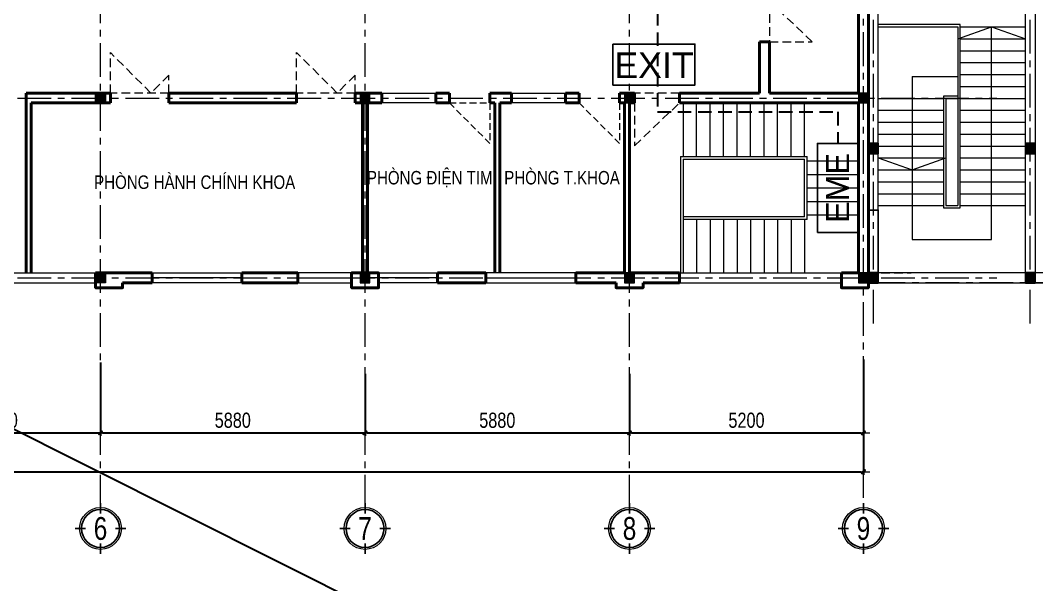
# Model space of a CAD drawing. Header units: millimetres. Extents: x 1109421 to 1726579, y -247837 to 144927.
# Drawn here: x 1354587 to 1377181, y -221788 to -209240 of the extents above; entities that cross this region are included whole.
import ezdxf
from ezdxf.enums import TextEntityAlignment as Align

# ---------------------------------------------------------------- set-up
doc = ezdxf.new("R2010")
doc.units = ezdxf.units.MM
doc.header["$LTSCALE"] = 600
doc.header["$MEASUREMENT"] = 0
for name, pattern in [('00_Hidden', [2.4, 1.6, -0.8]), ('CENTER', [2, 1.25, -0.25, 0.25, -0.25]), ('DASHED', [0.75, 0.5, -0.25]), ('HIDDEN', [0.375, 0.25, -0.125])]:
    doc.linetypes.add(name, pattern=pattern)
doc.layers.get('0').update_dxf_attribs({"lineweight": 0})
doc.layers.get('Defpoints').update_dxf_attribs({"lineweight": 0})
for name, color, linetype, lineweight in [('cat1', 30, 'Continuous', 50), ('cot', 40, 'Continuous', 13), ('dim', 144, 'Continuous', 13), ('LC ISO', 153, 'Continuous', 13), ('LC MANH DUT', 35, 'HIDDEN', 5), ('LC Text2', 7, 'Continuous', 25), ('manh1', 67, 'Continuous', 13), ('NET-CAT', 3, 'Continuous', 35), ('Noi that', 35, 'Continuous', 9), ('PCCC - CHUA CHAY - ONG D80', 30, 'Continuous', 35), ('PCCC - EXIT - THIET BI', 5, 'Continuous', 30), ('PCCC-ATTOMAT', 3, 'Continuous', 30), ('PCCC-BAO CHAY - DAY', 3, 'DASHED', 35), ('thay1', 63, 'Continuous', 18), ('truc', 76, 'CENTER', 9)]:
    doc.layers.add(name, color=color, linetype=linetype, lineweight=lineweight)
doc.layers.add('CUA', color=67, linetype='Continuous')
doc.layers.add('MANH', color=147, linetype='Continuous')
doc.styles.add('chu theo TCVN', font='arial.ttf')
doc.styles.add('EG 1', font='VHAVANB.TTF')
doc.styles.add('HOATBIF', font='hoatbif.shx', dxfattribs={"width": 0.8})
doc.styles.add('T2', font='VHARIAL.TTF', dxfattribs={"width": 0.8})
doc.styles.add('Tahoma', font='tahoma.ttf')
doc.dimstyles.new('1-135', dxfattribs={"dimscale": 135, "dimtxt": 2.5, "dimasz": 0.35, "dimexe": 0.5, "dimexo": 0, "dimgap": 0.8, "dimtad": 1, "dimdec": 0, "dimzin": 0, "dimdsep": 46, "dimtxsty": 'HOATBIF', "dimblk1": 'DOT', "dimblk2": 'DOT', "dimsah": 1, "dimcen": -1, "dimdle": 1, "dimclrd": 256, "dimclre": 256, "dimclrt": 4, "dimadec": 3, "dimazin": 2, "dimtfac": 0.333333, "dimtdec": 0, "dimtix": 1, "dimtmove": 2, "dimatfit": 3, "dimldrblk": 'DOT', "dimfxl": 1, "dimtvp": 0.833333, "dimtolj": 1, "dimtzin": 0, "dimarcsym": 0})

# ---------------------------------------------------------------- blocks, each defined once
blk = doc.blocks.new('c330x450')
at = {"layer": 'cot', "ltscale": 2}
h = blk.add_hatch(color=256, dxfattribs=at)
h.dxf.hatch_style = 1
h.paths.add_polyline_path([(897343, 22412), (897563, 22412), (897563, 22632), (897343, 22632)])
blk.add_lwpolyline([(897343, 22412), (897563, 22412), (897563, 22632), (897343, 22632)], close=True, dxfattribs=at)
blk = doc.blocks.new('KyHieu TrucDinhVi')
at = {"color": 7, "lineweight": 30}
for p, q in [((0, 2.36), (0, 4)), ((-2.36, 0), (-4, 0)), ((2.36, 0), (4, 0)), ((0, -2.36), (0, -4))]:
    blk.add_line(p, q, dxfattribs=at)
blk.add_circle((0, 0), 3.3)
blk.add_circle((0, 0), 3, dxfattribs=at)
at = {"ltscale": 20, "style": 'Tahoma'}
blk.add_attdef('AA', text='', height=3, dxfattribs=at).set_placement((0, 0), align=Align.MIDDLE_CENTER)
blk = doc.blocks.new('DOT')
at = {"layer": 'dim'}
for p, q in [((-3, 0), (3, 0)), ((-1, -1), (1, 1))]:
    blk.add_line(p, q, dxfattribs=at)
blk.add_lwpolyline([(0.5, 1), (-1, -0.5), (-0.5, -1), (1, 0.5)], close=True, dxfattribs=at)
blk = doc.blocks.new('*D529')
at = {"layer": 'Defpoints', "color": 0, "transparency": 16777216}
for p in [(1158676, -194249), (1163156, -194472), (1163156, -196037)]:
    blk.add_point(p, dxfattribs=at)
at = {"layer": 'dim', "lineweight": -2, "transparency": 16777216}
for p, q in [((1158676, -194249), (1158676, -196104)), ((1163156, -194472), (1163156, -196104)), ((1158723, -196037), (1163108, -196037))]:
    blk.add_line(p, q, dxfattribs=at)
at = {"layer": 'dim', "lineweight": -2, "transparency": 16777216, "xscale": 47.25, "yscale": 47.25, "zscale": 47.25, "rotation": 180}
blk.add_blockref('DOT', (1158676, -196037), dxfattribs=at)
at = {"layer": 'dim', "lineweight": -2, "transparency": 16777216, "xscale": 47.25, "yscale": 47.25, "zscale": 47.25}
blk.add_blockref('DOT', (1163156, -196037), dxfattribs=at)
at = {"layer": 'dim', "color": 4, "transparency": 16777216, "insert": (1160916, -195760), "char_height": 337.5, "attachment_point": 5, "style": 'HOATBIF'}
blk.add_mtext('\\A1;4480', dxfattribs=at)
blk = doc.blocks.new('_Dot')
at = {"color": 0, "linetype": 'ByBlock', "lineweight": -2}
blk.add_line((-0.5, 0), (-1, 0), dxfattribs=at)
at = {"color": 0, "linetype": 'ByBlock', "const_width": 0.5}
blk.add_lwpolyline([(-0.25, 0, 1), (0.25, 0, 1)], format="xyb", close=True, dxfattribs=at)
blk = doc.blocks.new('*D530')
at = {"layer": 'Defpoints', "color": 0, "transparency": 16777216}
for p in [(1163156, -194472), (1169036, -194728), (1169036, -196037)]:
    blk.add_point(p, dxfattribs=at)
at = {"layer": 'dim', "lineweight": -2, "transparency": 16777216}
for p, q in [((1163156, -194472), (1163156, -196104)), ((1169036, -194728), (1169036, -196104)), ((1163203, -196037), (1168988, -196037))]:
    blk.add_line(p, q, dxfattribs=at)
at = {"layer": 'dim', "lineweight": -2, "transparency": 16777216, "xscale": 47.25, "yscale": 47.25, "zscale": 47.25, "rotation": 180}
blk.add_blockref('DOT', (1163156, -196037), dxfattribs=at)
at = {"layer": 'dim', "lineweight": -2, "transparency": 16777216, "xscale": 47.25, "yscale": 47.25, "zscale": 47.25}
blk.add_blockref('DOT', (1169036, -196037), dxfattribs=at)
at = {"layer": 'dim', "color": 4, "transparency": 16777216, "insert": (1166096, -195760), "char_height": 337.5, "attachment_point": 5, "style": 'HOATBIF'}
blk.add_mtext('\\A1;5880', dxfattribs=at)
blk = doc.blocks.new('*D531')
at = {"layer": 'Defpoints', "color": 0, "transparency": 16777216}
for p in [(1169036, -194728), (1174916, -194728), (1174916, -196037)]:
    blk.add_point(p, dxfattribs=at)
at = {"layer": 'dim', "lineweight": -2, "transparency": 16777216}
for p, q in [((1169036, -194728), (1169036, -196104)), ((1174916, -194728), (1174916, -196104)), ((1169083, -196037), (1174868, -196037))]:
    blk.add_line(p, q, dxfattribs=at)
at = {"layer": 'dim', "lineweight": -2, "transparency": 16777216, "xscale": 47.25, "yscale": 47.25, "zscale": 47.25, "rotation": 180}
blk.add_blockref('DOT', (1169036, -196037), dxfattribs=at)
at = {"layer": 'dim', "lineweight": -2, "transparency": 16777216, "xscale": 47.25, "yscale": 47.25, "zscale": 47.25}
blk.add_blockref('DOT', (1174916, -196037), dxfattribs=at)
at = {"layer": 'dim', "color": 4, "transparency": 16777216, "insert": (1171976, -195760), "char_height": 337.5, "attachment_point": 5, "style": 'HOATBIF'}
blk.add_mtext('\\A1;5880', dxfattribs=at)
blk = doc.blocks.new('*D532')
at = {"layer": 'Defpoints', "color": 0, "transparency": 16777216}
for p in [(1174916, -194728), (1180116, -194728), (1180116, -196037)]:
    blk.add_point(p, dxfattribs=at)
at = {"layer": 'dim', "lineweight": -2, "transparency": 16777216}
for p, q in [((1174916, -194728), (1174916, -196104)), ((1180116, -194728), (1180116, -196104)), ((1174963, -196037), (1180068, -196037))]:
    blk.add_line(p, q, dxfattribs=at)
at = {"layer": 'dim', "lineweight": -2, "transparency": 16777216, "xscale": 47.25, "yscale": 47.25, "zscale": 47.25, "rotation": 180}
blk.add_blockref('DOT', (1174916, -196037), dxfattribs=at)
at = {"layer": 'dim', "lineweight": -2, "transparency": 16777216, "xscale": 47.25, "yscale": 47.25, "zscale": 47.25}
blk.add_blockref('DOT', (1180116, -196037), dxfattribs=at)
at = {"layer": 'dim', "color": 4, "transparency": 16777216, "insert": (1177516, -195760), "char_height": 337.5, "attachment_point": 5, "style": 'HOATBIF'}
blk.add_mtext('\\A1;5200', dxfattribs=at)
blk = doc.blocks.new('*D533')
at = {"layer": 'Defpoints', "color": 0, "transparency": 16777216}
for p in [(1138316, -194407), (1180116, -194407), (1180116, -196902)]:
    blk.add_point(p, dxfattribs=at)
at = {"layer": 'dim', "lineweight": -2, "transparency": 16777216}
for p, q in [((1138316, -194407), (1138316, -196970)), ((1180116, -194407), (1180116, -196970)), ((1138363, -196902), (1180068, -196902))]:
    blk.add_line(p, q, dxfattribs=at)
at = {"layer": 'dim', "lineweight": -2, "transparency": 16777216, "xscale": 47.25, "yscale": 47.25, "zscale": 47.25, "rotation": 180}
blk.add_blockref('DOT', (1138316, -196902), dxfattribs=at)
at = {"layer": 'dim', "lineweight": -2, "transparency": 16777216, "xscale": 47.25, "yscale": 47.25, "zscale": 47.25}
blk.add_blockref('DOT', (1180116, -196902), dxfattribs=at)
at = {"layer": 'dim', "color": 4, "transparency": 16777216, "insert": (1159216, -196626), "char_height": 337.5, "attachment_point": 5, "style": 'HOATBIF'}
blk.add_mtext('\\A1;41800', dxfattribs=at)
blk = doc.blocks.new('mb-cd')
at = {"layer": 'CUA', "linetype": 'ByBlock'}
blk.add_lwpolyline([(50, -1000), (50, -850), (38, -850), (38, -150), (50, -150), (50, 0), (0, 0), (0, -150), (12, -150), (12, -850), (0, -850), (0, -1000)], close=True, dxfattribs=at)
at = {"layer": 'CUA', "color": 6, "ltscale": 1500}
blk.add_lwpolyline([(977, -212, 40, 0, 0.113119), (1000, 0, 0, 0, -0.377281), (127, -992, 0, 0, -0.414214)], format="xyseb", dxfattribs=at)
at = {"layer": 'CUA', "color": 6}
for points in [[(-55, -937), (-55, -762), (-64, -762), (-73, -937)], [(-55, -937), (-55, -762), (-64, -762), (-73, -937)], [(-20, -903), (-20, -925), (-55, -925), (-55, -903)], [(-20, -903), (-20, -925), (-55, -925), (-55, -903)], [(0, -882), (0, -944), (-20, -944), (-20, -882)], [(0, -882), (0, -944), (-20, -944), (-20, -882)], [(50, -885), (50, -947), (69, -947), (69, -885)], [(50, -885), (50, -947), (69, -947), (69, -885)], [(69, -905), (69, -927), (106, -927), (106, -905)], [(69, -905), (69, -927), (106, -927), (106, -905)], [(106, -940), (106, -765), (115, -765), (124, -940)], [(106, -940), (106, -765), (115, -765), (124, -940)]]:
    blk.add_lwpolyline(points, close=True, dxfattribs=at)
at = {"layer": 'CUA'}
blk.add_circle((0, 0), 20, dxfattribs=at)
blk = doc.blocks.new('t 3')
at = {"layer": 'NET-CAT'}
for points in [[(-3380, -1981), (-3600, -1981), (-3600, -1631), (-3380, -1631)], [(110, -1981), (-110, -1981), (-110, -1631), (110, -1631)], [(-3600, -7445), (-3600, -7225), (-3250, -7225), (-3250, -7445)], [(-3380, -9541), (-3600, -9541), (-3600, -9321), (-3380, -9321)], [(110, -9541), (-110, -9541), (-110, -9321), (110, -9321)], [(-3380, -13058), (-3600, -13058), (-3600, -12838), (-3380, -12838)], [(110, -13058), (-110, -13058), (-110, -12838), (110, -12838)], [(-3380, -15935), (-3600, -15935), (-3600, -15715), (-3380, -15715)], [(110, -15934), (-110, -15934), (-110, -15714), (110, -15714)]]:
    blk.add_hatch(color=256, dxfattribs=at).paths.add_polyline_path(points)
at = {"layer": 'MANH', "ltscale": 5}
for points in [[(-2300, -1854), (-1100, -1855), (-1100, -1635), (-2300, -1635)], [(1100, -1855), (2020, -1855), (2020, -1635), (1100, -1635)], [(-3600, -15718), (-3380, -15718), (-3380, -14315), (-3600, -14315)], [(1100, -15714), (2020, -15714), (2020, -15935), (1100, -15935)]]:
    blk.add_lwpolyline(points, close=True, dxfattribs=at)
at = {"layer": 'manh1', "ltscale": 5}
blk.add_lwpolyline([(2020, 21), (2020, -7083), (2448, -7083), (1813, -7336), (2020, -7336), (2020, -16880)], dxfattribs=at)
at = {"layer": 'NET-CAT'}
for points in [[(-3600, -1981), (-3380, -1981), (-3380, -1631), (-3600, -1631)], [(-110, -1981), (110, -1981), (110, -1631), (-110, -1631)], [(-3600, -7225), (-3600, -7445), (-3250, -7445), (-3250, -7225)], [(-3600, -9541), (-3380, -9541), (-3380, -9321), (-3600, -9321)], [(-110, -9541), (110, -9541), (110, -9321), (-110, -9321)], [(-3600, -13058), (-3380, -13058), (-3380, -12838), (-3600, -12838)], [(-110, -13058), (110, -13058), (110, -12838), (-110, -12838)], [(-3600, -15935), (-3380, -15935), (-3380, -15715), (-3600, -15715)], [(-110, -15934), (110, -15934), (110, -15714), (-110, -15714)]]:
    blk.add_lwpolyline(points, close=True, dxfattribs=at)
at = {"layer": 'thay1', "ltscale": 5}
for p, q in [((-3380, -10243), (-1610, -10243)), ((-1610, -10243), (-1610, -14218)), ((-1560, -10243), (-110, -10243)), ((-860, -14968), (-860, -10243)), ((-1560, -10508), (-110, -10508)), ((-1560, -10773), (-110, -10773)), ((-1560, -11038), (-110, -11038)), ((-2630, -11348), (-2630, -14968)), ((-2630, -11348), (-1610, -11348)), ((-1560, -11303), (-110, -11303)), ((-1560, -11568), (-110, -11568)), ((-3380, -11833), (-1930, -11833)), ((-1880, -11833), (-1880, -14218)), ((-1880, -11833), (-1610, -11833)), ((-1560, -11833), (-110, -11833)), ((-3380, -12098), (-1930, -12098)), ((-1560, -12098), (-110, -12098)), ((-3380, -12363), (-1930, -12363)), ((-1560, -12363), (-110, -12363)), ((-3380, -12628), (-1930, -12628)), ((-1560, -12628), (-110, -12628)), ((-3380, -12893), (-1930, -12893)), ((-1560, -12893), (-110, -12893)), ((-3380, -13158), (-1930, -13158)), ((-1560, -13158), (-110, -13158)), ((-3380, -13423), (-1930, -13423)), ((-1560, -13423), (-110, -13423)), ((-3380, -13688), (-1930, -13688)), ((-1560, -13688), (-110, -13688)), ((-3380, -13953), (-1930, -13953)), ((-1560, -13953), (-110, -13953)), ((-3380, -14218), (-1930, -14218)), ((-1880, -14218), (-1610, -14218)), ((-1560, -14218), (-110, -14218)), ((-1560, -14218), (-110, -14218)), ((-2630, -14968), (-860, -14968))]:
    blk.add_line(p, q, dxfattribs=at)
for points in [[(-2300, -1854), (-3600, -1855), (-3600, -1635), (-2300, -1634)], [(-3380, -7445), (-3600, -7445), (-3600, -1638), (-3380, -1638)], [(-1100, -1855), (-55, -1855), (-55, -1635), (-1100, -1635)], [(1100, -1855), (55, -1855), (55, -1635), (1100, -1635)], [(55, -7225), (-55, -7225), (-55, -1855), (55, -1855)], [(-165, -7445), (165, -7445), (165, -7225), (-165, -7225)], [(-3600, -9321), (-3380, -9321), (-3380, -7445), (-3600, -7445)], [(-1165, -7445), (-3380, -7445), (-3380, -7335), (-1165, -7335)], [(-165, -7445), (-265, -7445), (-265, -7335), (-165, -7335)], [(165, -7445), (265, -7445), (265, -7335), (165, -7335)], [(-3600, -14315), (-3380, -14315), (-3380, -9541), (-3600, -9541)], [(-110, -15718), (-110, -9541), (110, -9541), (110, -15718)], [(-3380, -15935), (-110, -15934), (-110, -15714), (-3380, -15715)], [(110, -15934), (1100, -15934), (1100, -15714), (110, -15714)]]:
    blk.add_lwpolyline(points, close=True, dxfattribs=at)
for points in [[(1817, -7335), (1165, -7335), (1165, -7445), (2020, -7445)], [(2020, -9321), (110, -9321), (110, -9431), (2020, -9431)], [(-1610, -11783), (-1930, -11783), (-1930, -14268), (-1560, -14268), (-1560, -10193), (-3380, -10193)], [(-1610, -10508), (-860, -10243), (-110, -10508)], [(-3380, -13158), (-2630, -13423), (-1880, -13158)]]:
    blk.add_lwpolyline(points, dxfattribs=at)
at = {"layer": 'truc'}
for p, q in [((0, -16837), (0, 0)), ((-3490, -16837), (-3490, 0)), ((1817, -7335), (-4337, -7335)), ((2020, -9431), (-4247, -9431)), ((2020, -15935), (-3600, -15935)), ((2020, -15935), (-3600, -15935))]:
    blk.add_line(p, q, dxfattribs=at)
for points in [[(2020, -1635), (-4337, -1635)], [(2020, -1635), (-4247, -1635)]]:
    blk.add_lwpolyline(points, dxfattribs=at)
at = {"layer": 'MANH', "rotation": 180}
for p, xscale, yscale, zscale in [((-265, -7335), 0.8999987825372955, 0.8999987825372955, 0.8999987825372955), ((265, -7335), -0.8999987825372955, 0.8999987825518474, 0.8999987825354512)]:
    blk.add_blockref('mb-cd', p, dxfattribs=dict(at, xscale=xscale, yscale=yscale, zscale=zscale))
blk = doc.blocks.new('d1300')
at = {"layer": 'Noi that', "linetype": '00_Hidden', "ltscale": 0.2}
for p, q in [((898202, 20687), (899102, 21587)), ((899102, 20687), (899102, 21587)), ((897802, 20687), (897802, 21087)), ((897802, 21087), (898202, 20687)), ((897802, 20687), (899102, 20687))]:
    blk.add_line(p, q, dxfattribs=at)
blk = doc.blocks.new('A$Ce210b8fe')
at = {"layer": 'cat1'}
for p, q in [((44996.6, 21628.1), (44996.6, 9628.1)), ((44776.6, 13628.1), (44776.6, 21408.1)), ((42576.6, 13628.1), (42576.6, 14768.1)), ((42796.6, 14768.1), (42576.6, 14768.1)), ((42796.6, 13628.1), (42796.6, 14768.1)), ((26276.6, 9628.1), (26276.6, 13628.1)), ((28146.6, 13628.1), (26276.6, 13628.1)), ((28146.6, 13408.1), (28146.6, 13628.1)), ((29446.6, 13408.1), (29446.6, 13628.1)), ((32286.6, 13628.1), (29446.6, 13628.1)), ((32286.6, 13408.1), (32286.6, 13628.1)), ((34181.6, 13628.1), (33586.6, 13628.1)), ((33586.6, 13408.1), (33586.6, 13628.1)), ((34181.6, 13408.1), (34181.6, 13628.1)), ((35381.6, 13408.1), (35381.6, 13628.1)), ((35681.6, 13628.1), (35381.6, 13628.1)), ((35681.6, 13408.1), (35681.6, 13628.1)), ((36581.6, 13408.1), (36581.6, 13628.1)), ((37066.6, 13628.1), (36581.6, 13628.1)), ((37066.6, 13408.1), (37066.6, 13628.1)), ((38266.6, 13408.1), (38266.6, 13628.1)), ((38566.6, 13628.1), (38266.6, 13628.1)), ((38566.6, 13408.1), (38566.6, 13628.1)), ((39466.6, 13628.1), (39796.6, 13628.1)), ((39466.6, 13408.1), (39466.6, 13628.1)), ((39796.6, 13628.1), (39796.6, 13408.1)), ((40796.6, 13628.1), (40796.6, 13408.1)), ((40796.6, 13628.1), (42576.6, 13628.1)), ((42796.6, 13628.1), (44776.6, 13628.1)), ((26386.6, 9628.1), (26386.6, 13408.1)), ((28146.6, 13408.1), (26386.6, 13408.1)), ((32286.6, 13408.1), (29446.6, 13408.1)), ((34181.6, 13408.1), (33586.6, 13408.1)), ((33751.6, 9628.1), (33751.6, 13408.1)), ((33861.6, 9628.1), (33861.6, 13408.1)), ((35681.6, 13408.1), (35381.6, 13408.1)), ((36691.6, 13408.1), (36581.6, 13408.1)), ((36691.6, 9628.1), (36691.6, 13408.1)), ((37066.6, 13408.1), (36801.6, 13408.1)), ((36801.6, 9628.1), (36801.6, 13408.1)), ((38566.6, 13408.1), (38266.6, 13408.1)), ((39466.6, 13408.1), (39576.6, 13408.1)), ((39576.6, 13408.1), (39576.6, 9628.1)), ((39686.6, 13408.1), (39686.6, 9628.1)), ((39686.6, 13408.1), (39796.6, 13408.1)), ((40796.6, 13408.1), (44776.6, 13408.1)), ((44776.6, 9628.1), (44776.6, 13408.1)), ((29071.6, 9628.1), (27816.6, 9628.1)), ((27816.6, 9628.1), (27816.6, 9408.1)), ((29071.6, 9628.1), (29071.6, 9408.1)), ((31071.6, 9628.1), (31071.6, 9408.1)), ((32316.6, 9628.1), (31071.6, 9628.1)), ((32316.6, 9408.1), (32316.6, 9628.1)), ((35416.6, 9408.1), (35416.6, 9628.1)), ((36491.6, 9628.1), (35416.6, 9628.1)), ((36491.6, 9628.1), (36491.6, 9408.1)), ((38491.6, 9628.1), (38491.6, 9408.1)), ((39576.6, 9628.1), (38491.6, 9628.1)), ((40796.6, 9628.1), (39686.6, 9628.1)), ((40796.6, 9408.1), (40796.6, 9628.1)), ((44396.6, 9408.1), (44396.6, 9628.1)), ((44396.6, 9628.1), (44776.6, 9628.1)), ((29071.6, 9408.1), (28416.6, 9408.1)), ((32316.6, 9408.1), (31071.6, 9408.1)), ((36491.6, 9408.1), (35416.6, 9408.1)), ((39386.6, 9408.1), (38491.6, 9408.1)), ((40796.6, 9408.1), (39986.6, 9408.1))]:
    blk.add_line(p, q, dxfattribs=at)
for points in [[(27816.6, 9408.1), (27816.6, 9628.1)], [(34106.6, 9408.1), (34106.6, 9628.1), (33506.6, 9628.1), (33506.6, 9408.1)], [(44396.6, 9408.1), (44396.6, 9298.1), (44996.6, 9298.1), (44996.6, 9628.1)], [(27816.6, 9408.1), (27816.6, 9298.1), (28416.6, 9298.1), (28416.6, 9408.1)], [(33506.6, 9408.1), (33506.6, 9298.1), (34106.6, 9298.1), (34106.6, 9408.1)], [(39386.6, 9408.1), (39386.6, 9298.1), (39986.6, 9298.1), (39986.6, 9408.1)]]:
    blk.add_lwpolyline(points, dxfattribs=at)
at = {"layer": 'LC MANH DUT'}
for points in [[(35681.6, 13408.1), (36581.6, 13408.1), (36581.6, 12508.1), (35681.6, 13408.1)], [(39466.6, 13408.1), (39466.6, 12508.1), (38566.6, 13408.1)]]:
    blk.add_lwpolyline(points, dxfattribs=at)
at = {"layer": 'Noi that', "linetype": '00_Hidden', "ltscale": 0.2}
for p, q in [((42796.6, 15668.1), (42796.6, 14768.1)), ((43746.6, 14768.1), (42796.6, 15668.1)), ((42796.6, 14768.1), (43746.6, 14768.1)), ((40796.6, 13628.1), (39796.6, 13628.1)), ((39796.6, 13408.1), (39796.6, 12458.1)), ((39796.6, 12458.1), (40796.6, 13408.1)), ((44996.6, 10628.1), (44996.6, 9628.1)), ((44996.6, 9628.1), (45946.6, 9628.1))]:
    blk.add_line(p, q, dxfattribs=at)
at = {"layer": 'thay1'}
for p, q in [((40876.6, 13408.1), (40876.6, 12218.1)), ((41176.6, 12218.1), (41176.6, 13408.1)), ((41476.6, 12218.1), (41476.6, 13408.1)), ((41776.6, 12218.1), (41776.6, 13408.1)), ((42076.6, 12218.1), (42076.6, 13408.1)), ((42376.6, 12218.1), (42376.6, 13408.1)), ((42676.6, 12218.1), (42676.6, 13408.1)), ((42976.6, 12218.1), (42976.6, 13408.1)), ((43276.6, 12218.1), (43276.6, 13408.1)), ((43576.6, 12218.1), (43576.6, 13408.1)), ((40816.6, 12218.1), (43636.6, 12218.1)), ((40816.6, 12218.1), (40816.6, 9628.1)), ((43636.6, 10818.1), (43636.6, 12218.1)), ((40876.6, 12158.1), (43576.6, 12158.1)), ((40876.6, 12158.1), (40876.6, 9628.1)), ((43576.6, 10878.1), (43576.6, 12158.1)), ((43636.6, 12118.1), (44776.6, 12118.1)), ((43636.6, 11818.1), (44776.6, 11818.1)), ((43636.6, 11518.1), (44776.6, 11518.1)), ((43636.6, 11218.1), (44776.6, 11218.1)), ((43576.6, 10878.1), (40876.6, 10878.1)), ((43636.6, 10918.1), (44776.6, 10918.1)), ((43636.6, 10818.1), (40876.6, 10818.1)), ((40876.6, 10818.1), (40876.6, 9628.1)), ((41176.6, 10818.1), (41176.6, 9628.1)), ((41476.6, 10818.1), (41476.6, 9628.1)), ((41776.6, 10818.1), (41776.6, 9628.1)), ((42076.6, 10818.1), (42076.6, 9628.1)), ((42376.6, 10818.1), (42376.6, 9628.1)), ((42676.6, 10818.1), (42676.6, 9628.1)), ((42976.6, 10818.1), (42976.6, 9628.1)), ((43276.6, 10818.1), (43276.6, 9628.1)), ((43576.6, 10818.1), (43576.6, 9628.1)), ((43576.6, 10818.1), (43576.6, 9628.1)), ((23556.6, 9628.1), (27816.6, 9628.1)), ((31071.6, 9518.1), (29071.6, 9518.1)), ((32316.6, 9518.1), (33696.6, 9518.1)), ((35416.6, 9518.1), (33916.6, 9518.1)), ((36491.6, 9518.1), (38491.6, 9518.1)), ((40796.6, 9628.1), (44396.6, 9628.1)), ((23556.6, 9408.1), (27816.6, 9408.1)), ((40796.6, 9408.1), (44396.6, 9408.1))]:
    blk.add_line(p, q, dxfattribs=at)
for points in [[(34181.6, 13628.1), (35381.6, 13628.1), (35381.6, 13408.1), (34181.6, 13408.1)], [(37066.6, 13628.1), (38266.6, 13628.1), (38266.6, 13408.1), (37066.6, 13408.1)], [(31071.6, 9408.1), (29071.6, 9408.1), (29071.6, 9628.1), (31071.6, 9628.1)], [(32316.6, 9408.1), (33506.6, 9408.1), (33506.6, 9628.1), (32316.6, 9628.1)], [(35416.6, 9408.1), (34106.6, 9408.1), (34106.6, 9628.1), (35416.6, 9628.1)], [(36491.6, 9408.1), (38491.6, 9408.1), (38491.6, 9628.1), (36491.6, 9628.1)]]:
    blk.add_lwpolyline(points, close=True, dxfattribs=at)
at = {"layer": 'truc'}
for p, q in [((27926.6, 4385.8), (27926.6, 26962)), ((33806.6, 4385.8), (33806.6, 26962)), ((39686.6, 4385.8), (39686.6, 26962)), ((44886.6, 4629.3), (44886.6, 26962)), ((879.3, 13518.1), (47850, 13518.1)), ((879.3, 9518.1), (47850, 9518.1))]:
    blk.add_line(p, q, dxfattribs=at)
at = {"layer": 'cat1'}
blk.add_blockref('t 3', (48597, 25342.6), dxfattribs=at)
at = {"layer": 'cat1', "xscale": -1}
for p in [(927249, -7059.1), (931389, -7059.1)]:
    blk.add_blockref('d1300', p, dxfattribs=at)
at = {"layer": 'cat1', "xscale": -1, "rotation": 180}
for p in [(-869526.7, 36039.9), (-869526.7, 32039.9)]:
    blk.add_blockref('c330x450', p, dxfattribs=at)
at = {"layer": 'cat1', "rotation": 180}
for p in [(931259.9, 36039.9), (937139.9, 36039.9), (942339.9, 36039.9), (931259.9, 32039.9), (937139.9, 32039.9), (942339.9, 32039.9)]:
    blk.add_blockref('c330x450', p, dxfattribs=at)
at = {"layer": 'LC ISO'}
ref = blk.add_blockref('KyHieu TrucDinhVi', (27926.6, 3946.9), dxfattribs=dict(at, xscale=140.8352653944289, yscale=140.8352653944289, zscale=140.8352653944289))
ref.add_attrib('AA', '6', dxfattribs={"layer": '0', "ltscale": 20, "height": 507, "style": 'EG 1', "width": 0.8}).set_placement((27926.6, 3946.9), align=Align.MIDDLE_CENTER)
ref = blk.add_blockref('KyHieu TrucDinhVi', (33806.6, 3946.9), dxfattribs=dict(at, xscale=140.8352653944289, yscale=140.8352653944289, zscale=140.8352653944289))
ref.add_attrib('AA', '7', dxfattribs={"layer": '0', "ltscale": 20, "height": 507, "style": 'EG 1', "width": 0.8}).set_placement((33806.6, 3946.9), align=Align.MIDDLE_CENTER)
ref = blk.add_blockref('KyHieu TrucDinhVi', (39686.6, 3946.9), dxfattribs=dict(at, xscale=140.8352653944289, yscale=140.8352653944289, zscale=140.8352653944289))
ref.add_attrib('AA', '8', dxfattribs={"layer": '0', "ltscale": 20, "height": 507, "style": 'EG 1', "width": 0.8}).set_placement((39686.6, 3946.9), align=Align.MIDDLE_CENTER)
ref = blk.add_blockref('KyHieu TrucDinhVi', (44886.6, 3946.9), dxfattribs=dict(at, xscale=140.8352653944289, yscale=140.8352653944289, zscale=140.8352653944289))
ref.add_attrib('AA', '9', dxfattribs={"layer": '0', "ltscale": 20, "height": 507, "style": 'EG 1', "width": 0.8}).set_placement((44886.6, 3946.9), align=Align.MIDDLE_CENTER)
at = {"layer": 'LC Text2', "style": 'T2', "width": 0.8}
for s, p in [('phßng ®iÖn tim', (33848.7, 11596)), ('phßng hµnh chÝnh khoa', (27784.6, 11496.6)), ('phßng t.khoa', (36901.1, 11596))]:
    blk.add_text(s, height=300, dxfattribs=at).set_placement(p)
at = {"layer": 'dim'}
for base, p1, p2, picture, middle in [((44886.6, 5208.7), (3086.6, 7703.5), (44886.6, 7703.5), '*D533', (23986.6, 5485.4)), ((27926.6, 6074.4), (23446.6, 7861.5), (27926.6, 7639.3), '*D529', (25686.6, 6351.2)), ((33806.6, 6074.4), (27926.6, 7639.3), (33806.6, 7382.8), '*D530', (30866.6, 6351.2)), ((39686.6, 6074.4), (33806.6, 7382.8), (39686.6, 7382.8), '*D531', (36746.6, 6351.2)), ((44886.6, 6074.4), (39686.6, 7382.8), (44886.6, 7382.8), '*D532', (42286.6, 6351.2))]:
    dim = blk.add_linear_dim(base=base, p1=p1, p2=p2, dimstyle='1-135', dxfattribs=at)
    dim.commit()
    dim.dimension.update_dxf_attribs({"geometry": picture, "text_midpoint": middle, "insert": (-1135228.9, 202111)})

msp = doc.modelspace()

# ---------------------------------------------------------------- linework, layer by layer
at = {"layer": 'PCCC-BAO CHAY - DAY'}
msp.add_lwpolyline([(1350161.4, -208608.1), (1368752, -208608.1), (1368752, -211274.8), (1372763.6, -211274.8), (1372763.6, -211976.1)], dxfattribs=at)

# ---------------------------------------------------------------- next in the draw order: block references
msp.add_blockref('A$Ce210b8fe', (1328442.6, -224485.4), dxfattribs=at)

# ---------------------------------------------------------------- next in the draw order: linework, layer by layer
at = {"layer": 'PCCC - CHUA CHAY - ONG D80'}
msp.add_lwpolyline([(1404589, -243489.9), (1111037.3, -96227.6)], dxfattribs=at)
at = {"layer": 'PCCC - EXIT - THIET BI', "ltscale": 0.2}
for p, q in [((1373219.2, -211976.1), (1372308, -211976.1)), ((1372308, -211976.1), (1372308, -213958.6)), ((1373219.2, -213958.6), (1373219.2, -211976.1))]:
    msp.add_line(p, q, dxfattribs=at)
msp.add_lwpolyline([(1372308, -213958.6), (1373219.2, -213958.6), (1373219.2, -211976.1), (1372308, -211976.1)], close=True, dxfattribs=at)
at = {"layer": 'PCCC-ATTOMAT'}
msp.add_lwpolyline([(1367759.2, -209766.9), (1367759.2, -210678.1), (1369581.7, -210678.1), (1369581.7, -209766.9)], close=True, dxfattribs=at)

# ---------------------------------------------------------------- next in the draw order: texts
at = {"layer": 'PCCC - EXIT - THIET BI', "ltscale": 0.2, "style": 'chu theo TCVN'}
msp.add_text('EME', height=512.58, rotation=90, dxfattribs=at).set_placement((1373010.5, -213744))
at = {"layer": 'PCCC-ATTOMAT', "style": 'chu theo TCVN'}
msp.add_text('EXIT', height=569.53, dxfattribs=at).set_placement((1367789.5, -210524.5))

doc.saveas('drawing.dxf')
